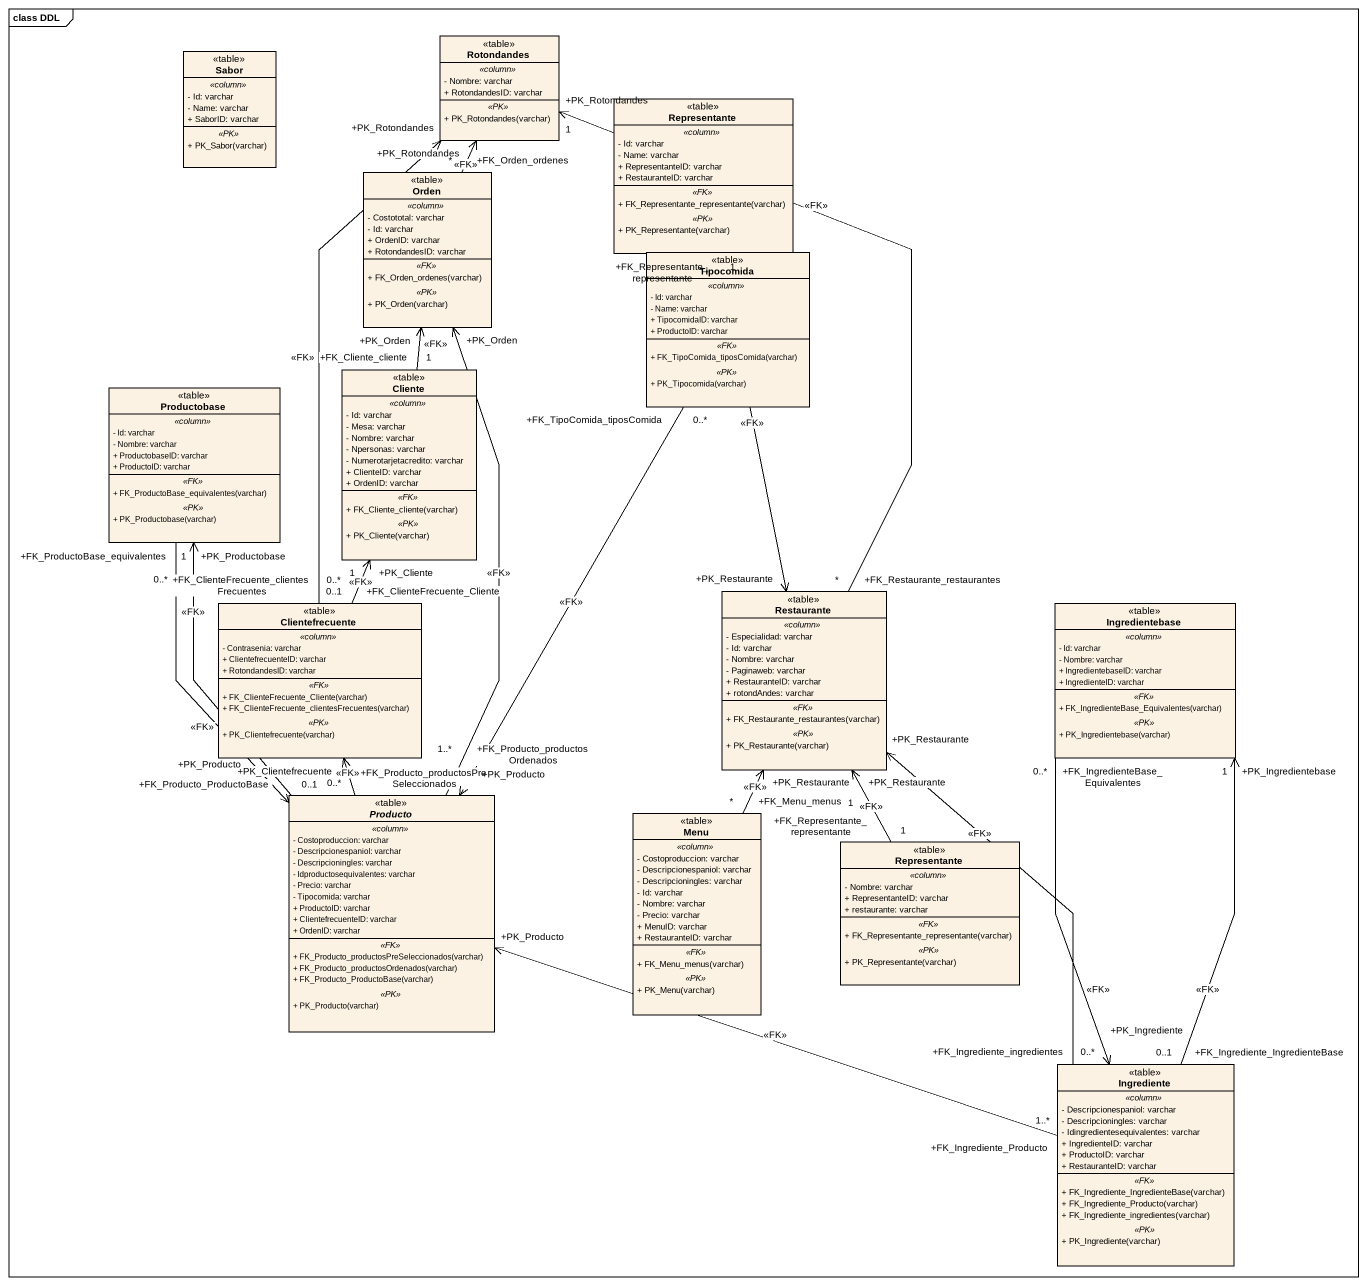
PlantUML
@startuml
mainframe class DDL
hide circle
hide empty members
skinparam classAttributeIconSize 0
class Rotondandes <<table>> {
  .. <<column>> ..
  - Nombre: varchar
  + RotondandesID: varchar
  .. <<PK>> ..
  + PK_Rotondandes(varchar)
}
class Sabor <<table>> {
  .. <<column>> ..
  - Id: varchar
  - Name: varchar
  + SaborID: varchar
  .. <<PK>> ..
  + PK_Sabor(varchar)
}
class Representante <<table>> {
  .. <<column>> ..
  - Id: varchar
  - Name: varchar
  + RepresentanteID: varchar
  + RestauranteID: varchar
  .. <<FK>> ..
  + FK_Representante_representante(varchar)
  .. <<PK>> ..
  + PK_Representante(varchar)
}
class Orden <<table>> {
  .. <<column>> ..
  - Costototal: varchar
  - Id: varchar
  + OrdenID: varchar
  + RotondandesID: varchar
  .. <<FK>> ..
  + FK_Orden_ordenes(varchar)
  .. <<PK>> ..
  + PK_Orden(varchar)
}
class Tipocomida <<table>> {
  .. <<column>> ..
  - Id: varchar
  - Name: varchar
  + TipocomidaID: varchar
  + ProductoID: varchar
  .. <<FK>> ..
  + FK_TipoComida_tiposComida(varchar)
  .. <<PK>> ..
  + PK_Tipocomida(varchar)
}
class Productobase <<table>> {
  .. <<column>> ..
  - Id: varchar
  - Nombre: varchar
  + ProductobaseID: varchar
  + ProductoID: varchar
  .. <<FK>> ..
  + FK_ProductoBase_equivalentes(varchar)
  .. <<PK>> ..
  + PK_Productobase(varchar)
}
class Cliente <<table>> {
  .. <<column>> ..
  - Id: varchar
  - Mesa: varchar
  - Nombre: varchar
  - Npersonas: varchar
  - Numerotarjetacredito: varchar
  + ClienteID: varchar
  + OrdenID: varchar
  .. <<FK>> ..
  + FK_Cliente_cliente(varchar)
  .. <<PK>> ..
  + PK_Cliente(varchar)
}
class Restaurante <<table>> {
  .. <<column>> ..
  - Especialidad: varchar
  - Id: varchar
  - Nombre: varchar
  - Paginaweb: varchar
  + RestauranteID: varchar
  + rotondAndes: varchar
  .. <<FK>> ..
  + FK_Restaurante_restaurantes(varchar)
  .. <<PK>> ..
  + PK_Restaurante(varchar)
}
class Clientefrecuente <<table>> {
  .. <<column>> ..
  - Contrasenia: varchar
  + ClientefrecuenteID: varchar
  + RotondandesID: varchar
  .. <<FK>> ..
  + FK_ClienteFrecuente_Cliente(varchar)
  + FK_ClienteFrecuente_clientesFrecuentes(varchar)
  .. <<PK>> ..
  + PK_Clientefrecuente(varchar)
}
class Ingredientebase <<table>> {
  .. <<column>> ..
  - Id: varchar
  - Nombre: varchar
  + IngredientebaseID: varchar
  + IngredienteID: varchar
  .. <<FK>> ..
  + FK_IngredienteBase_Equivalentes(varchar)
  .. <<PK>> ..
  + PK_Ingredientebase(varchar)
}
abstract class Producto <<table>> {
  .. <<column>> ..
  - Costoproduccion: varchar
  - Descripcionespaniol: varchar
  - Descripcioningles: varchar
  - Idproductosequivalentes: varchar
  - Precio: varchar
  - Tipocomida: varchar
  + ProductoID: varchar
  + ClientefrecuenteID: varchar
  + OrdenID: varchar
  .. <<FK>> ..
  + FK_Producto_productosPreSeleccionados(varchar)
  + FK_Producto_productosOrdenados(varchar)
  + FK_Producto_ProductoBase(varchar)
  .. <<PK>> ..
  + PK_Producto(varchar)
}
class Menu <<table>> {
  .. <<column>> ..
  - Costoproduccion: varchar
  - Descripcionespaniol: varchar
  - Descripcioningles: varchar
  - Id: varchar
  - Nombre: varchar
  - Precio: varchar
  + MenuID: varchar
  + RestauranteID: varchar
  .. <<FK>> ..
  + FK_Menu_menus(varchar)
  .. <<PK>> ..
  + PK_Menu(varchar)
}
class "Representante" as Representante_2 <<table>> {
  .. <<column>> ..
  - Nombre: varchar
  + RepresentanteID: varchar
  + restaurante: varchar
  .. <<FK>> ..
  + FK_Representante_representante(varchar)
  .. <<PK>> ..
  + PK_Representante(varchar)
}
class Ingrediente <<table>> {
  .. <<column>> ..
  - Descripcionespaniol: varchar
  - Descripcioningles: varchar
  - Idingredientesequivalentes: varchar
  + IngredienteID: varchar
  + ProductoID: varchar
  + RestauranteID: varchar
  .. <<FK>> ..
  + FK_Ingrediente_IngredienteBase(varchar)
  + FK_Ingrediente_Producto(varchar)
  + FK_Ingrediente_ingredientes(varchar)
  .. <<PK>> ..
  + PK_Ingrediente(varchar)
}
Representante "+FK_Representante_representante\n1" --> "+PK_Restaurante" Restaurante : <<FK>>
Orden "+FK_Orden_ordenes\n*" -up-> "+PK_Rotondandes" Rotondandes : <<FK>>
Tipocomida "+FK_TipoComida_tiposComida\n0..*" --> "+PK_Producto" Producto : <<FK>>
Productobase "+FK_ProductoBase_equivalentes\n0..*" --> "+PK_Producto" Producto : <<FK>>
Cliente "+FK_Cliente_cliente\n1" -up-> "+PK_Orden" Orden : <<FK>>
Restaurante "+FK_Restaurante_restaurantes\n*" -up-> "+PK_Rotondandes\n1" Rotondandes : <<FK>>
Clientefrecuente "+FK_ClienteFrecuente_clientesFrecuentes\n0..*" -up-> "+PK_Rotondandes" Rotondandes : <<FK>>
Clientefrecuente "+FK_ClienteFrecuente_Cliente\n0..1" -up-> "+PK_Cliente\n1" Cliente : <<FK>>
Ingredientebase "+FK_IngredienteBase_Equivalentes\n0..*" --> "+PK_Ingrediente" Ingrediente : <<FK>>
Producto "+FK_Producto_productosOrdenados\n1..*" -up-> "+PK_Orden" Orden : <<FK>>
Producto "+FK_Producto_ProductoBase\n0..1" -up-> "+PK_Productobase\n1" Productobase : <<FK>>
Producto "+FK_Producto_productosPreSeleccionados\n0..*" -up-> "+PK_Clientefrecuente" Clientefrecuente : <<FK>>
Menu "+FK_Menu_menus\n*" -up-> "+PK_Restaurante" Restaurante : <<FK>>
Representante_2 "+FK_Representante_representante\n1" -up-> "+PK_Restaurante\n1" Restaurante : <<FK>>
Ingrediente "+FK_Ingrediente_ingredientes\n0..*" -up-> "+PK_Restaurante" Restaurante : <<FK>>
Ingrediente "+FK_Ingrediente_IngredienteBase\n0..1" -up-> "+PK_Ingredientebase\n1" Ingredientebase : <<FK>>
Ingrediente "+FK_Ingrediente_Producto\n1..*" -left-> "+PK_Producto" Producto : <<FK>>
@enduml
